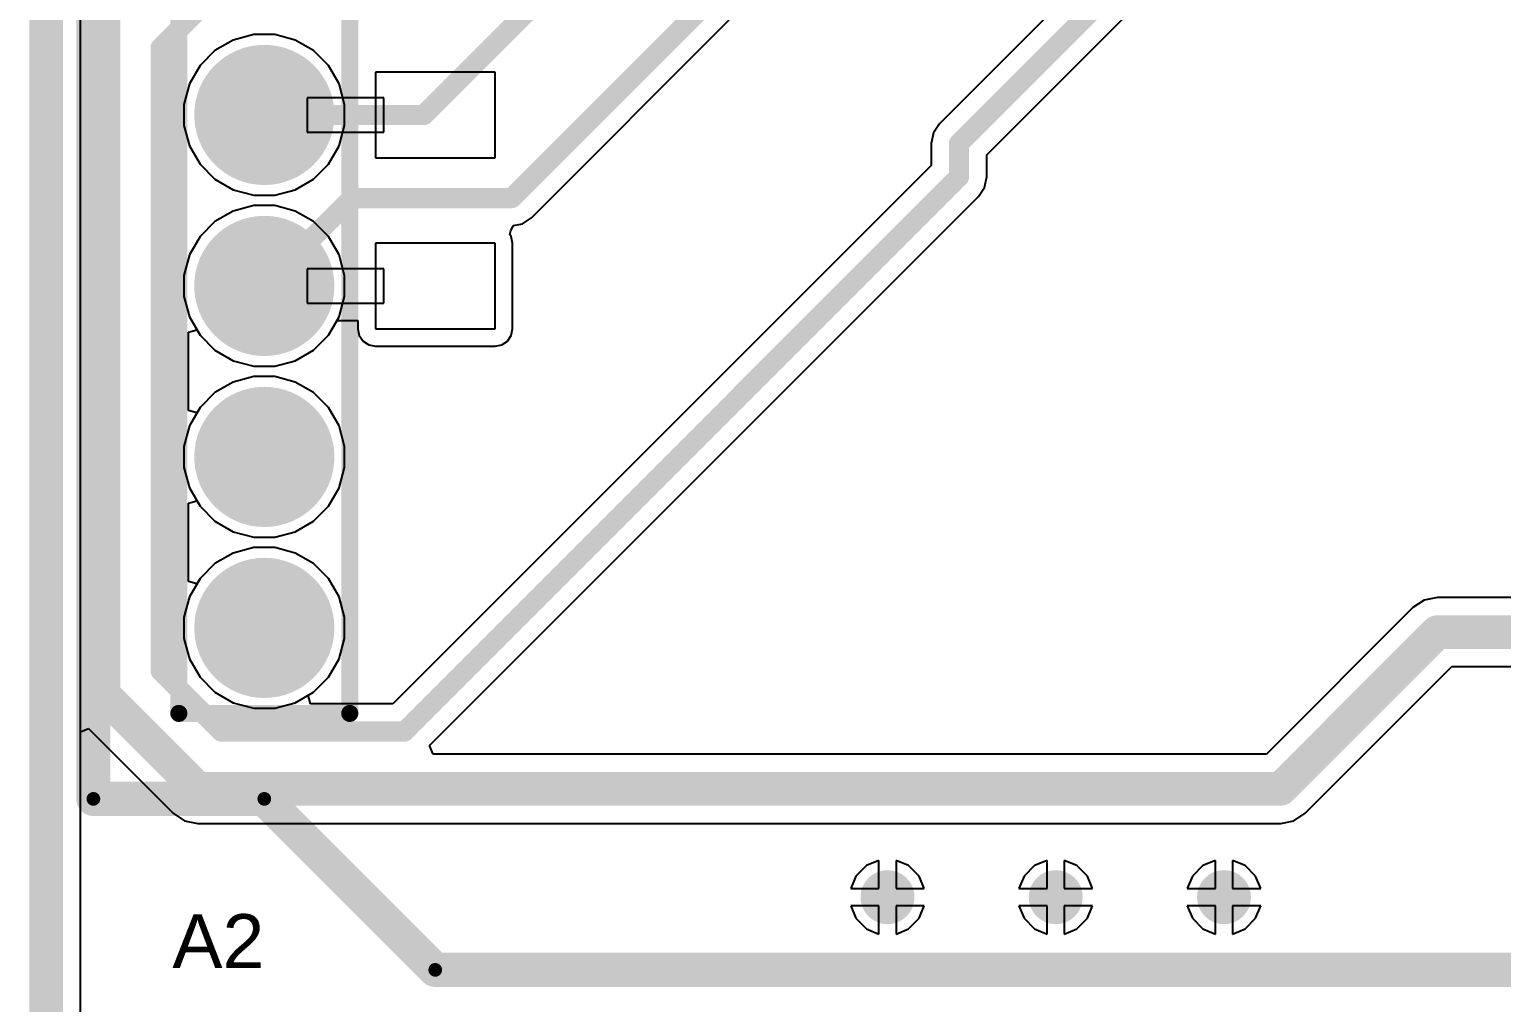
# Model space of a CAD drawing. Header units: inches. Extents: x -0.01 to 4.3, y -0.01 to 7.88.
# Drawn here: x -0.01 to 0.851, y 0.332 to 0.901 of the extents above; entities that cross this region are included whole.
import ezdxf

# ---------------------------------------------------------------- set-up
doc = ezdxf.new("R2010")
doc.units = ezdxf.units.IN
doc.header["$MEASUREMENT"] = 0
for name, color, linetype in [('Bottom Layer', 5, 'Continuous'), ('Bottom Solder', 6, 'Continuous'), ('Mechanical 1', 6, 'Continuous'), ('Multi-Layer', 9, 'Continuous'), ('Pad Holes', 156, 'Continuous'), ('Route Tool Path', 56, 'Continuous'), ('Top Layer', 1, 'Continuous'), ('Top Overlay', 2, 'Continuous'), ('Top Solder', 216, 'Continuous'), ('Via Holes', 16, 'Continuous')]:
    doc.layers.add(name, color=color, linetype=linetype)
doc.styles.add('Arial', font='', dxfattribs={"height": 0.2})
doc.styles.get('Arial').set_extended_font_data('Arial')

# ---------------------------------------------------------------- blocks, each defined once
blk = doc.blocks.new('M_______M____S______34')
at = {"layer": 'Bottom Layer'}
h = blk.add_hatch(color=5, dxfattribs=at)
edge = h.paths.add_edge_path()
edge.add_arc((-0.95, -0.675), 0.037, 0, 360)
h = blk.add_hatch(color=5, dxfattribs=at)
edge = h.paths.add_edge_path()
edge.add_arc((-0.95, -0.775), 0.037, 0, 360)
h = blk.add_hatch(color=5, dxfattribs=at)
edge = h.paths.add_edge_path()
edge.add_arc((-0.95, -0.875), 0.037, 0, 360)
h = blk.add_hatch(color=5, dxfattribs=at)
edge = h.paths.add_edge_path()
edge.add_arc((-0.95, -0.975), 0.037, 0, 360)
at = {"layer": 'Bottom Solder'}
h = blk.add_hatch(color=6, dxfattribs=at)
edge = h.paths.add_edge_path()
edge.add_arc((-0.95, -0.675), 0.041, 0, 360)
h = blk.add_hatch(color=6, dxfattribs=at)
edge = h.paths.add_edge_path()
edge.add_arc((-0.95, -0.775), 0.041, 0, 360)
h = blk.add_hatch(color=6, dxfattribs=at)
edge = h.paths.add_edge_path()
edge.add_arc((-0.95, -0.875), 0.041, 0, 360)
h = blk.add_hatch(color=6, dxfattribs=at)
edge = h.paths.add_edge_path()
edge.add_arc((-0.95, -0.975), 0.041, 0, 360)
at = {"layer": 'Multi-Layer'}
h = blk.add_hatch(color=9, dxfattribs=at)
edge = h.paths.add_edge_path()
edge.add_arc((-0.95, -0.675), 0.037, 0, 360)
h = blk.add_hatch(color=9, dxfattribs=at)
edge = h.paths.add_edge_path()
edge.add_arc((-0.95, -0.775), 0.037, 0, 360)
h = blk.add_hatch(color=9, dxfattribs=at)
edge = h.paths.add_edge_path()
edge.add_arc((-0.95, -0.875), 0.037, 0, 360)
h = blk.add_hatch(color=9, dxfattribs=at)
edge = h.paths.add_edge_path()
edge.add_arc((-0.95, -0.975), 0.037, 0, 360)
at = {"layer": 'Pad Holes'}
h = blk.add_hatch(color=7, dxfattribs=at)
edge = h.paths.add_edge_path()
edge.add_arc((-0.95, -0.675), 0.02, 0, 360)
h = blk.add_hatch(color=7, dxfattribs=at)
edge = h.paths.add_edge_path()
edge.add_arc((-0.95, -0.775), 0.02, 0, 360)
h = blk.add_hatch(color=7, dxfattribs=at)
edge = h.paths.add_edge_path()
edge.add_arc((-0.95, -0.875), 0.02, 0, 360)
h = blk.add_hatch(color=7, dxfattribs=at)
edge = h.paths.add_edge_path()
edge.add_arc((-0.95, -0.975), 0.02, 0, 360)
at = {"layer": 'Top Layer'}
h = blk.add_hatch(color=1, dxfattribs=at)
edge = h.paths.add_edge_path()
edge.add_arc((-0.95, -0.675), 0.037, 0, 360)
h = blk.add_hatch(color=1, dxfattribs=at)
edge = h.paths.add_edge_path()
edge.add_arc((-0.95, -0.775), 0.037, 0, 360)
h = blk.add_hatch(color=1, dxfattribs=at)
edge = h.paths.add_edge_path()
edge.add_arc((-0.95, -0.875), 0.037, 0, 360)
h = blk.add_hatch(color=1, dxfattribs=at)
edge = h.paths.add_edge_path()
edge.add_arc((-0.95, -0.975), 0.037, 0, 360)
at = {"layer": 'Top Solder'}
h = blk.add_hatch(color=216, dxfattribs=at)
edge = h.paths.add_edge_path()
edge.add_arc((-0.95, -0.675), 0.041, 0, 360)
h = blk.add_hatch(color=216, dxfattribs=at)
edge = h.paths.add_edge_path()
edge.add_arc((-0.95, -0.775), 0.041, 0, 360)
h = blk.add_hatch(color=216, dxfattribs=at)
edge = h.paths.add_edge_path()
edge.add_arc((-0.95, -0.875), 0.041, 0, 360)
h = blk.add_hatch(color=216, dxfattribs=at)
edge = h.paths.add_edge_path()
edge.add_arc((-0.95, -0.975), 0.041, 0, 360)
at = {"layer": 'Bottom Layer'}
for p, q in [((-0.885, -0.65), (-0.885, -0.7)), ((-0.815, -0.65), (-0.885, -0.65)), ((-0.815, -0.7), (-0.815, -0.65)), ((-0.925, -0.665), (-0.925, -0.685)), ((-0.88, -0.665), (-0.925, -0.665)), ((-0.88, -0.685), (-0.88, -0.665)), ((-0.925, -0.685), (-0.88, -0.685)), ((-0.885, -0.7), (-0.815, -0.7)), ((-0.885, -0.75), (-0.885, -0.8)), ((-0.815, -0.75), (-0.885, -0.75)), ((-0.815, -0.8), (-0.815, -0.75)), ((-0.925, -0.765), (-0.925, -0.785)), ((-0.88, -0.765), (-0.925, -0.765)), ((-0.88, -0.785), (-0.88, -0.765)), ((-0.925, -0.785), (-0.88, -0.785)), ((-0.885, -0.8), (-0.815, -0.8))]:
    blk.add_line(p, q, dxfattribs=at)
at = {"layer": 'Route Tool Path'}
for points in [[(-1.05, -1.075, 0.008, 0.008, 0), (-1.05, 1.075, 0.008, 0.008, 0)], [(-1.05, -1.075, 0.008, 0.008, 0), (-0.95, -1.075, 0.008, 0.008, 0)], [(-0.95, -1.075, 0.008, 0.008, 0), (-0.85, -1.175, 0.008, 0.008, 0)], [(-0.85, -1.175, 0.008, 0.008, 0), (0.45, -1.175, 0.008, 0.008, 0)]]:
    blk.add_lwpolyline(points, format="xyseb", dxfattribs=at)
for points in [[(-1.052, -1.075, 0.004, 0.004, 1), (-1.048, -1.075, 0.004, 0.004, 1)], [(-1.052, -1.075, 0.004, 0.004, 1), (-1.048, -1.075, 0.004, 0.004, 1)], [(-0.952, -1.075, 0.004, 0.004, 1), (-0.948, -1.075, 0.004, 0.004, 1)], [(-0.952, -1.075, 0.004, 0.004, 1), (-0.948, -1.075, 0.004, 0.004, 1)], [(-0.852, -1.175, 0.004, 0.004, 1), (-0.848, -1.175, 0.004, 0.004, 1)], [(-0.852, -1.175, 0.004, 0.004, 1), (-0.848, -1.175, 0.004, 0.004, 1)]]:
    blk.add_lwpolyline(points, format="xyseb", close=True, dxfattribs=at)
at = {"layer": 'Top Overlay'}
for points in [[(-1.05, -1.075, 0.02, 0.02, 0), (-1.05, 1.075, 0.02, 0.02, 0)], [(-1, -1.025, 0.01, 0.01, 0), (-1, -0.425, 0.01, 0.01, 0)], [(-0.9, -1.025, 0.01, 0.01, 0), (-0.9, -0.425, 0.01, 0.01, 0)], [(-1, -1.025, 0.01, 0.01, 0), (-0.9, -1.025, 0.01, 0.01, 0)], [(-1.05, -1.075, 0.02, 0.02, 0), (-0.95, -1.075, 0.02, 0.02, 0)], [(-0.95, -1.075, 0.02, 0.02, 0), (-0.85, -1.175, 0.02, 0.02, 0)], [(-0.85, -1.175, 0.02, 0.02, 0), (0.45, -1.175, 0.02, 0.02, 0)]]:
    blk.add_lwpolyline(points, format="xyseb", dxfattribs=at)
for points in [[(-1.0025, -1.025, 0.005, 0.005, 1), (-0.9975, -1.025, 0.005, 0.005, 1)], [(-1.0025, -1.025, 0.005, 0.005, 1), (-0.9975, -1.025, 0.005, 0.005, 1)], [(-0.9025, -1.025, 0.005, 0.005, 1), (-0.8975, -1.025, 0.005, 0.005, 1)], [(-0.9025, -1.025, 0.005, 0.005, 1), (-0.8975, -1.025, 0.005, 0.005, 1)], [(-1.055, -1.075, 0.01, 0.01, 1), (-1.045, -1.075, 0.01, 0.01, 1)], [(-1.055, -1.075, 0.01, 0.01, 1), (-1.045, -1.075, 0.01, 0.01, 1)], [(-0.955, -1.075, 0.01, 0.01, 1), (-0.945, -1.075, 0.01, 0.01, 1)], [(-0.955, -1.075, 0.01, 0.01, 1), (-0.945, -1.075, 0.01, 0.01, 1)], [(-0.855, -1.175, 0.01, 0.01, 1), (-0.845, -1.175, 0.01, 0.01, 1)], [(-0.855, -1.175, 0.01, 0.01, 1), (-0.845, -1.175, 0.01, 0.01, 1)]]:
    blk.add_lwpolyline(points, format="xyseb", close=True, dxfattribs=at)

msp = doc.modelspace()

# ---------------------------------------------------------------- hatches: boundary and pattern name
at = {"layer": 'Bottom Layer'}
h = msp.add_hatch(color=5, dxfattribs=at)
edge = h.paths.add_edge_path()
edge.add_arc((0.49213, 0.3937), 0.01181, 0, 360)
h = msp.add_hatch(color=5, dxfattribs=at)
edge = h.paths.add_edge_path()
edge.add_arc((0.59055, 0.3937), 0.01181, 0, 360)
h = msp.add_hatch(color=5, dxfattribs=at)
edge = h.paths.add_edge_path()
edge.add_arc((0.68898, 0.3937), 0.01181, 0, 360)
at = {"layer": 'Bottom Solder'}
h = msp.add_hatch(color=6, dxfattribs=at)
edge = h.paths.add_edge_path()
edge.add_arc((0.49213, 0.3937), 0.01581, 0, 360)
h = msp.add_hatch(color=6, dxfattribs=at)
edge = h.paths.add_edge_path()
edge.add_arc((0.59055, 0.3937), 0.01581, 0, 360)
h = msp.add_hatch(color=6, dxfattribs=at)
edge = h.paths.add_edge_path()
edge.add_arc((0.68898, 0.3937), 0.01581, 0, 360)
at = {"layer": 'Top Layer'}
h = msp.add_hatch(color=1, dxfattribs=at)
edge = h.paths.add_edge_path()
edge.add_arc((0.49213, 0.3937), 0.01181, 0, 360)
h = msp.add_hatch(color=1, dxfattribs=at)
edge = h.paths.add_edge_path()
edge.add_arc((0.59055, 0.3937), 0.01181, 0, 360)
h = msp.add_hatch(color=1, dxfattribs=at)
edge = h.paths.add_edge_path()
edge.add_arc((0.68898, 0.3937), 0.01181, 0, 360)
at = {"layer": 'Top Solder'}
h = msp.add_hatch(color=216, dxfattribs=at)
edge = h.paths.add_edge_path()
edge.add_arc((0.49213, 0.3937), 0.01581, 0, 360)
h = msp.add_hatch(color=216, dxfattribs=at)
edge = h.paths.add_edge_path()
edge.add_arc((0.59055, 0.3937), 0.01581, 0, 360)
h = msp.add_hatch(color=216, dxfattribs=at)
edge = h.paths.add_edge_path()
edge.add_arc((0.68898, 0.3937), 0.01581, 0, 360)
at = {"layer": 'Via Holes'}
h = msp.add_hatch(color=7, dxfattribs=at)
edge = h.paths.add_edge_path()
edge.add_arc((0.49213, 0.3937), 0.00591, 0, 360)
h = msp.add_hatch(color=7, dxfattribs=at)
edge = h.paths.add_edge_path()
edge.add_arc((0.59055, 0.3937), 0.00591, 0, 360)
h = msp.add_hatch(color=7, dxfattribs=at)
edge = h.paths.add_edge_path()
edge.add_arc((0.68898, 0.3937), 0.00591, 0, 360)

# ---------------------------------------------------------------- linework, layer by layer
at = {"layer": 'Bottom Layer'}
for p, q in [((1.95885, 2.28233), (0.52247, 0.84595)), ((0.55015, 0.82776), (1.81819, 2.0958)), ((0.28381, 0.79109), (0.39947, 0.90675)), ((0.52247, 0.84595), (0.51895, 0.84069)), ((0.51895, 0.84069), (0.51772, 0.83448)), ((0.51772, 0.83448), (0.51772, 0.82165)), ((0.55015, 0.81494), (0.55015, 0.82776)), ((0.51772, 0.82165), (0.20284, 0.50678)), ((0.54892, 0.80873), (0.55015, 0.81494)), ((0.22426, 0.48233), (0.5454, 0.80347)), ((0.5454, 0.80347), (0.54892, 0.80873)), ((0.27169, 0.78363), (0.27336, 0.78654)), ((0.27336, 0.78654), (0.27855, 0.78758)), ((0.27855, 0.78758), (0.28381, 0.79109)), ((0.27114, 0.78134), (0.27169, 0.78363)), ((0.27198, 0.78008), (0.27114, 0.78134)), ((0.27276, 0.77618), (0.27198, 0.78008)), ((0.27276, 0.72618), (0.27276, 0.77618)), ((0.08315, 0.72409), (0.08815, 0.72543)), ((0.08315, 0.67827), (0.08315, 0.72409)), ((0.08815, 0.72543), (0.08995, 0.72232)), ((0.16517, 0.72232), (0.17017, 0.73099)), ((0.17017, 0.73099), (0.18236, 0.73099)), ((0.18236, 0.73099), (0.18236, 0.72618)), ((0.18236, 0.72618), (0.18314, 0.72228)), ((0.27198, 0.72228), (0.27276, 0.72618)), ((0.08995, 0.72232), (0.0987, 0.71357)), ((0.15642, 0.71357), (0.16517, 0.72232)), ((0.18314, 0.72228), (0.18535, 0.71897)), ((0.18535, 0.71897), (0.18866, 0.71676)), ((0.18866, 0.71676), (0.19256, 0.71599)), ((0.19256, 0.71599), (0.26256, 0.71599)), ((0.26256, 0.71599), (0.26646, 0.71676)), ((0.26646, 0.71676), (0.26977, 0.71897)), ((0.26977, 0.71897), (0.27198, 0.72228)), ((0.0987, 0.71357), (0.10942, 0.70738)), ((0.10942, 0.70738), (0.12137, 0.70418)), ((0.13375, 0.70418), (0.1457, 0.70738)), ((0.1457, 0.70738), (0.15642, 0.71357)), ((0.12137, 0.69818), (0.10942, 0.69498)), ((0.12137, 0.70418), (0.13375, 0.70418)), ((0.13375, 0.69818), (0.12137, 0.69818)), ((0.1457, 0.69498), (0.13375, 0.69818)), ((0.10942, 0.69498), (0.0987, 0.68879)), ((0.15642, 0.68879), (0.1457, 0.69498)), ((0.0987, 0.68879), (0.08995, 0.68004)), ((0.16517, 0.68004), (0.15642, 0.68879)), ((0.08815, 0.67693), (0.08315, 0.67827)), ((0.08995, 0.68004), (0.08815, 0.67693)), ((0.17136, 0.66932), (0.16517, 0.68004)), ((0.17456, 0.65737), (0.17136, 0.66932)), ((0.17456, 0.64499), (0.17456, 0.65737)), ((0.17136, 0.63304), (0.17456, 0.64499)), ((0.16517, 0.62232), (0.17136, 0.63304)), ((0.08315, 0.62409), (0.08815, 0.62543)), ((0.08315, 0.57827), (0.08315, 0.62409)), ((0.08815, 0.62543), (0.08995, 0.62232)), ((0.08995, 0.62232), (0.0987, 0.61357)), ((0.15642, 0.61357), (0.16517, 0.62232)), ((0.0987, 0.61357), (0.10942, 0.60738)), ((0.1457, 0.60738), (0.15642, 0.61357)), ((0.10942, 0.60738), (0.12137, 0.60418)), ((0.12137, 0.60418), (0.13375, 0.60418)), ((0.13375, 0.60418), (0.1457, 0.60738)), ((0.10942, 0.59498), (0.0987, 0.58879)), ((0.12137, 0.59818), (0.10942, 0.59498)), ((0.13375, 0.59818), (0.12137, 0.59818)), ((0.1457, 0.59498), (0.13375, 0.59818)), ((0.15642, 0.58879), (0.1457, 0.59498)), ((0.0987, 0.58879), (0.08995, 0.58004)), ((0.16517, 0.58004), (0.15642, 0.58879)), ((0.08815, 0.57693), (0.08315, 0.57827)), ((0.08995, 0.58004), (0.08815, 0.57693)), ((0.17136, 0.56932), (0.16517, 0.58004)), ((0.17456, 0.55737), (0.17136, 0.56932)), ((0.8138, 0.56897), (0.80606, 0.56743)), ((1.46467, 0.56897), (0.8138, 0.56897)), ((0.7995, 0.56305), (0.71378, 0.47733)), ((0.80606, 0.56743), (0.7995, 0.56305)), ((0.17456, 0.54499), (0.17456, 0.55737)), ((0.17136, 0.53304), (0.17456, 0.54499)), ((0.16517, 0.52232), (0.17136, 0.53304)), ((0.73646, 0.44279), (0.82218, 0.52851)), ((0.82218, 0.52851), (0.94213, 0.52851)), ((0.15642, 0.51357), (0.16517, 0.52232)), ((0.15331, 0.51178), (0.15642, 0.51357)), ((0.15465, 0.50678), (0.15331, 0.51178)), ((0.20284, 0.50678), (0.15465, 0.50678)), ((0.02007, 0.49047), (0.02469, 0.49238)), ((0.02469, 0.49238), (0.07428, 0.44279)), ((0.02007, 0.11899), (0.02007, 0.49047)), ((0.22633, 0.47733), (0.22426, 0.48233)), ((0.71378, 0.47733), (0.22633, 0.47733)), ((0.07428, 0.44279), (0.08085, 0.4384)), ((0.7299, 0.4384), (0.73646, 0.44279)), ((0.08085, 0.4384), (0.08859, 0.43686)), ((0.08859, 0.43686), (0.72216, 0.43686)), ((0.72216, 0.43686), (0.7299, 0.4384)), ((0.48713, 0.41524), (0.47977, 0.41219)), ((0.48713, 0.3987), (0.48713, 0.41524)), ((0.50448, 0.41219), (0.49713, 0.41524)), ((0.49713, 0.41524), (0.49713, 0.3987)), ((0.58555, 0.41524), (0.5782, 0.41219)), ((0.58555, 0.3987), (0.58555, 0.41524)), ((0.60291, 0.41219), (0.59555, 0.41524)), ((0.59555, 0.41524), (0.59555, 0.3987)), ((0.68398, 0.41524), (0.67662, 0.41219)), ((0.68398, 0.3987), (0.68398, 0.41524)), ((0.70133, 0.41219), (0.69398, 0.41524)), ((0.69398, 0.41524), (0.69398, 0.3987)), ((0.47364, 0.40606), (0.47059, 0.3987)), ((0.47977, 0.41219), (0.47364, 0.40606)), ((0.51062, 0.40606), (0.50448, 0.41219)), ((0.51366, 0.3987), (0.51062, 0.40606)), ((0.57206, 0.40606), (0.56901, 0.3987)), ((0.5782, 0.41219), (0.57206, 0.40606)), ((0.60904, 0.40606), (0.60291, 0.41219)), ((0.61209, 0.3987), (0.60904, 0.40606)), ((0.67049, 0.40606), (0.66744, 0.3987)), ((0.67662, 0.41219), (0.67049, 0.40606)), ((0.70747, 0.40606), (0.70133, 0.41219)), ((0.71051, 0.3987), (0.70747, 0.40606)), ((0.47059, 0.3987), (0.48713, 0.3987)), ((0.49713, 0.3987), (0.51366, 0.3987)), ((0.56901, 0.3987), (0.58555, 0.3987)), ((0.59555, 0.3987), (0.61209, 0.3987)), ((0.66744, 0.3987), (0.68398, 0.3987)), ((0.69398, 0.3987), (0.71051, 0.3987)), ((0.48713, 0.3887), (0.47059, 0.3887)), ((0.47059, 0.3887), (0.47364, 0.38135)), ((0.48713, 0.37216), (0.48713, 0.3887)), ((0.51366, 0.3887), (0.49713, 0.3887)), ((0.49713, 0.3887), (0.49713, 0.37216)), ((0.51062, 0.38135), (0.51366, 0.3887)), ((0.58555, 0.3887), (0.56901, 0.3887)), ((0.56901, 0.3887), (0.57206, 0.38135)), ((0.58555, 0.37216), (0.58555, 0.3887)), ((0.61209, 0.3887), (0.59555, 0.3887)), ((0.59555, 0.3887), (0.59555, 0.37216)), ((0.60904, 0.38135), (0.61209, 0.3887)), ((0.68398, 0.3887), (0.66744, 0.3887)), ((0.66744, 0.3887), (0.67049, 0.38135)), ((0.68398, 0.37216), (0.68398, 0.3887)), ((0.71051, 0.3887), (0.69398, 0.3887)), ((0.69398, 0.3887), (0.69398, 0.37216)), ((0.70747, 0.38135), (0.71051, 0.3887)), ((0.47364, 0.38135), (0.47977, 0.37521)), ((0.50448, 0.37521), (0.51062, 0.38135)), ((0.57206, 0.38135), (0.5782, 0.37521)), ((0.60291, 0.37521), (0.60904, 0.38135)), ((0.67049, 0.38135), (0.67662, 0.37521)), ((0.70133, 0.37521), (0.70747, 0.38135)), ((0.47977, 0.37521), (0.48713, 0.37216)), ((0.49713, 0.37216), (0.50448, 0.37521)), ((0.5782, 0.37521), (0.58555, 0.37216)), ((0.59555, 0.37216), (0.60291, 0.37521)), ((0.67662, 0.37521), (0.68398, 0.37216)), ((0.69398, 0.37216), (0.70133, 0.37521))]:
    msp.add_line(p, q, dxfattribs=at)
for points in [[(0.53394, 0.83448, 0.01181, 0.01181, 0), (1.97031, 2.27086, 0.01181, 0.01181, 0)], [(0.03347, 0.51221, 0.01969, 0.01969, 0), (0.03347, 1.45709, 0.01969, 0.01969, 0)], [(0.22097, 0.85118, 0.01181, 0.01181, 0), (0.35847, 0.98869, 0.01181, 0.01181, 0)], [(0.06694, 0.89056, 0.01181, 0.01181, 0), (0.12756, 0.95118, 0.01181, 0.01181, 0)], [(0.27234, 0.80256, 0.01181, 0.01181, 0), (0.388, 0.91822, 0.01181, 0.01181, 0)], [(0.06694, 0.52607, 0.01181, 0.01181, 0), (0.06694, 0.89056, 0.01181, 0.01181, 0)], [(0.12756, 0.85118, 0.01181, 0.01181, 0), (0.22097, 0.85118, 0.01181, 0.01181, 0)], [(0.53394, 0.81494, 0.01181, 0.01181, 0), (0.53394, 0.83448, 0.01181, 0.01181, 0)], [(0.20956, 0.49056, 0.01181, 0.01181, 0), (0.53394, 0.81494, 0.01181, 0.01181, 0)], [(0.12756, 0.75118, 0.01181, 0.01181, 0), (0.17894, 0.80256, 0.01181, 0.01181, 0)], [(0.17894, 0.80256, 0.01181, 0.01181, 0), (0.27234, 0.80256, 0.01181, 0.01181, 0)], [(0.72216, 0.45709, 0.01969, 0.01969, 0), (0.8138, 0.54874, 0.01969, 0.01969, 0)], [(0.8138, 0.54874, 0.01969, 0.01969, 0), (1.46467, 0.54874, 0.01969, 0.01969, 0)], [(0.06694, 0.52607, 0.01181, 0.01181, 0), (0.10245, 0.49056, 0.01181, 0.01181, 0)], [(0.03347, 0.51221, 0.01969, 0.01969, 0), (0.08859, 0.45709, 0.01969, 0.01969, 0)], [(0.10245, 0.49056, 0.01181, 0.01181, 0), (0.20956, 0.49056, 0.01181, 0.01181, 0)], [(0.08859, 0.45709, 0.01969, 0.01969, 0), (0.72216, 0.45709, 0.01969, 0.01969, 0)]]:
    msp.add_lwpolyline(points, format="xyseb", dxfattribs=at)
for points in [[(0.06398, 0.89056, 0.00591, 0.00591, 1), (0.06989, 0.89056, 0.00591, 0.00591, 1)], [(0.06398, 0.89056, 0.00591, 0.00591, 1), (0.06989, 0.89056, 0.00591, 0.00591, 1)], [(0.12461, 0.85118, 0.00591, 0.00591, 1), (0.13051, 0.85118, 0.00591, 0.00591, 1)], [(0.21801, 0.85118, 0.00591, 0.00591, 1), (0.22392, 0.85118, 0.00591, 0.00591, 1)], [(0.21801, 0.85118, 0.00591, 0.00591, 1), (0.22392, 0.85118, 0.00591, 0.00591, 1)], [(0.53098, 0.83448, 0.00591, 0.00591, 1), (0.53689, 0.83448, 0.00591, 0.00591, 1)], [(0.53098, 0.83448, 0.00591, 0.00591, 1), (0.53689, 0.83448, 0.00591, 0.00591, 1)], [(0.53098, 0.81494, 0.00591, 0.00591, 1), (0.53689, 0.81494, 0.00591, 0.00591, 1)], [(0.53098, 0.81494, 0.00591, 0.00591, 1), (0.53689, 0.81494, 0.00591, 0.00591, 1)], [(0.17598, 0.80256, 0.00591, 0.00591, 1), (0.18189, 0.80256, 0.00591, 0.00591, 1)], [(0.17598, 0.80256, 0.00591, 0.00591, 1), (0.18189, 0.80256, 0.00591, 0.00591, 1)], [(0.26939, 0.80256, 0.00591, 0.00591, 1), (0.2753, 0.80256, 0.00591, 0.00591, 1)], [(0.26939, 0.80256, 0.00591, 0.00591, 1), (0.2753, 0.80256, 0.00591, 0.00591, 1)], [(0.12461, 0.75118, 0.00591, 0.00591, 1), (0.13051, 0.75118, 0.00591, 0.00591, 1)], [(0.80888, 0.54874, 0.00984, 0.00984, 1), (0.81872, 0.54874, 0.00984, 0.00984, 1)], [(0.80888, 0.54874, 0.00984, 0.00984, 1), (0.81872, 0.54874, 0.00984, 0.00984, 1)], [(0.06398, 0.52607, 0.00591, 0.00591, 1), (0.06989, 0.52607, 0.00591, 0.00591, 1)], [(0.06398, 0.52607, 0.00591, 0.00591, 1), (0.06989, 0.52607, 0.00591, 0.00591, 1)], [(0.02855, 0.51221, 0.00984, 0.00984, 1), (0.03839, 0.51221, 0.00984, 0.00984, 1)], [(0.02855, 0.51221, 0.00984, 0.00984, 1), (0.03839, 0.51221, 0.00984, 0.00984, 1)], [(0.0995, 0.49056, 0.00591, 0.00591, 1), (0.1054, 0.49056, 0.00591, 0.00591, 1)], [(0.0995, 0.49056, 0.00591, 0.00591, 1), (0.1054, 0.49056, 0.00591, 0.00591, 1)], [(0.20661, 0.49056, 0.00591, 0.00591, 1), (0.21251, 0.49056, 0.00591, 0.00591, 1)], [(0.20661, 0.49056, 0.00591, 0.00591, 1), (0.21251, 0.49056, 0.00591, 0.00591, 1)], [(0.08367, 0.45709, 0.00984, 0.00984, 1), (0.09351, 0.45709, 0.00984, 0.00984, 1)], [(0.08367, 0.45709, 0.00984, 0.00984, 1), (0.09351, 0.45709, 0.00984, 0.00984, 1)], [(0.71723, 0.45709, 0.00984, 0.00984, 1), (0.72708, 0.45709, 0.00984, 0.00984, 1)], [(0.71723, 0.45709, 0.00984, 0.00984, 1), (0.72708, 0.45709, 0.00984, 0.00984, 1)]]:
    msp.add_lwpolyline(points, format="xyseb", close=True, dxfattribs=at)
at = {"layer": 'Mechanical 1'}
for points in [[(-0.00492, 0.11811, 0.00984, 0.00984, 0), (-0.00492, 4.25669, 0.00984, 0.00984, 0)], [(0.00492, 0.11833, 0.00984, 0.00984, 0), (0.00492, 4.25648, 0.00984, 0.00984, 0)]]:
    msp.add_lwpolyline(points, format="xyseb", dxfattribs=at)
at = {"layer": 'Top Layer'}
for p, q in [((0.02007, 0.11899), (0.02007, 2.72622)), ((0.12137, 0.89818), (0.10942, 0.89498)), ((0.13375, 0.89818), (0.12137, 0.89818)), ((0.1457, 0.89498), (0.13375, 0.89818)), ((0.0987, 0.88879), (0.08995, 0.88004)), ((0.10942, 0.89498), (0.0987, 0.88879)), ((0.15642, 0.88879), (0.1457, 0.89498)), ((0.16517, 0.88004), (0.15642, 0.88879)), ((0.08995, 0.88004), (0.08376, 0.86932)), ((0.17136, 0.86932), (0.16517, 0.88004)), ((0.08376, 0.86932), (0.08056, 0.85737)), ((0.17456, 0.85737), (0.17136, 0.86932)), ((0.08056, 0.85737), (0.08056, 0.84499)), ((0.17456, 0.84499), (0.17456, 0.85737)), ((0.08056, 0.84499), (0.08376, 0.83304)), ((0.17136, 0.83304), (0.17456, 0.84499)), ((0.08376, 0.83304), (0.08995, 0.82232)), ((0.16517, 0.82232), (0.17136, 0.83304)), ((0.08995, 0.82232), (0.0987, 0.81357)), ((0.15642, 0.81357), (0.16517, 0.82232)), ((0.0987, 0.81357), (0.10942, 0.80738)), ((0.1457, 0.80738), (0.15642, 0.81357)), ((0.10942, 0.80738), (0.12137, 0.80418)), ((0.12137, 0.80418), (0.13375, 0.80418)), ((0.13375, 0.80418), (0.1457, 0.80738)), ((0.10942, 0.79498), (0.0987, 0.78879)), ((0.12137, 0.79818), (0.10942, 0.79498)), ((0.13375, 0.79818), (0.12137, 0.79818)), ((0.1457, 0.79498), (0.13375, 0.79818)), ((0.15642, 0.78879), (0.1457, 0.79498)), ((0.0987, 0.78879), (0.08995, 0.78004)), ((0.16517, 0.78004), (0.15642, 0.78879)), ((0.08995, 0.78004), (0.08376, 0.76932)), ((0.17136, 0.76932), (0.16517, 0.78004)), ((0.08376, 0.76932), (0.08056, 0.75737)), ((0.17456, 0.75737), (0.17136, 0.76932)), ((0.08056, 0.75737), (0.08056, 0.74499)), ((0.17456, 0.74499), (0.17456, 0.75737)), ((0.08056, 0.74499), (0.08376, 0.73304)), ((0.17136, 0.73304), (0.17456, 0.74499)), ((0.08376, 0.73304), (0.08995, 0.72232)), ((0.16517, 0.72232), (0.17136, 0.73304)), ((0.08995, 0.72232), (0.0987, 0.71357)), ((0.15642, 0.71357), (0.16517, 0.72232)), ((0.0987, 0.71357), (0.10942, 0.70738)), ((0.10942, 0.70738), (0.12137, 0.70418)), ((0.13375, 0.70418), (0.1457, 0.70738)), ((0.1457, 0.70738), (0.15642, 0.71357)), ((0.12137, 0.69818), (0.10942, 0.69498)), ((0.12137, 0.70418), (0.13375, 0.70418)), ((0.13375, 0.69818), (0.12137, 0.69818)), ((0.1457, 0.69498), (0.13375, 0.69818)), ((0.10942, 0.69498), (0.0987, 0.68879)), ((0.15642, 0.68879), (0.1457, 0.69498)), ((0.0987, 0.68879), (0.08995, 0.68004)), ((0.16517, 0.68004), (0.15642, 0.68879)), ((0.08995, 0.68004), (0.08376, 0.66932)), ((0.17136, 0.66932), (0.16517, 0.68004)), ((0.08376, 0.66932), (0.08056, 0.65737)), ((0.17456, 0.65737), (0.17136, 0.66932)), ((0.08056, 0.65737), (0.08056, 0.64499)), ((0.17456, 0.64499), (0.17456, 0.65737)), ((0.08056, 0.64499), (0.08376, 0.63304)), ((0.17136, 0.63304), (0.17456, 0.64499)), ((0.08376, 0.63304), (0.08995, 0.62232)), ((0.16517, 0.62232), (0.17136, 0.63304)), ((0.08995, 0.62232), (0.0987, 0.61357)), ((0.15642, 0.61357), (0.16517, 0.62232)), ((0.0987, 0.61357), (0.10942, 0.60738)), ((0.1457, 0.60738), (0.15642, 0.61357)), ((0.10942, 0.60738), (0.12137, 0.60418)), ((0.12137, 0.60418), (0.13375, 0.60418)), ((0.13375, 0.60418), (0.1457, 0.60738)), ((0.10942, 0.59498), (0.0987, 0.58879)), ((0.12137, 0.59818), (0.10942, 0.59498)), ((0.13375, 0.59818), (0.12137, 0.59818)), ((0.1457, 0.59498), (0.13375, 0.59818)), ((0.15642, 0.58879), (0.1457, 0.59498)), ((0.0987, 0.58879), (0.08995, 0.58004)), ((0.16517, 0.58004), (0.15642, 0.58879)), ((0.08995, 0.58004), (0.08376, 0.56932)), ((0.17136, 0.56932), (0.16517, 0.58004)), ((0.08376, 0.56932), (0.08056, 0.55737)), ((0.17456, 0.55737), (0.17136, 0.56932)), ((0.08056, 0.55737), (0.08056, 0.54499)), ((0.17456, 0.54499), (0.17456, 0.55737)), ((0.08056, 0.54499), (0.08376, 0.53304)), ((0.17136, 0.53304), (0.17456, 0.54499)), ((0.08376, 0.53304), (0.08995, 0.52232)), ((0.16517, 0.52232), (0.17136, 0.53304)), ((0.08995, 0.52232), (0.0987, 0.51357)), ((0.15642, 0.51357), (0.16517, 0.52232)), ((0.0987, 0.51357), (0.10942, 0.50738)), ((0.1457, 0.50738), (0.15642, 0.51357)), ((0.10942, 0.50738), (0.12137, 0.50418)), ((0.12137, 0.50418), (0.13375, 0.50418)), ((0.13375, 0.50418), (0.1457, 0.50738)), ((0.48713, 0.41524), (0.47977, 0.41219)), ((0.48713, 0.3987), (0.48713, 0.41524)), ((0.50448, 0.41219), (0.49713, 0.41524)), ((0.49713, 0.41524), (0.49713, 0.3987)), ((0.58555, 0.41524), (0.5782, 0.41219)), ((0.58555, 0.3987), (0.58555, 0.41524)), ((0.60291, 0.41219), (0.59555, 0.41524)), ((0.59555, 0.41524), (0.59555, 0.3987)), ((0.68398, 0.41524), (0.67662, 0.41219)), ((0.68398, 0.3987), (0.68398, 0.41524)), ((0.70133, 0.41219), (0.69398, 0.41524)), ((0.69398, 0.41524), (0.69398, 0.3987)), ((0.47364, 0.40606), (0.47059, 0.3987)), ((0.47977, 0.41219), (0.47364, 0.40606)), ((0.51062, 0.40606), (0.50448, 0.41219)), ((0.51366, 0.3987), (0.51062, 0.40606)), ((0.57206, 0.40606), (0.56901, 0.3987)), ((0.5782, 0.41219), (0.57206, 0.40606)), ((0.60904, 0.40606), (0.60291, 0.41219)), ((0.61209, 0.3987), (0.60904, 0.40606)), ((0.67049, 0.40606), (0.66744, 0.3987)), ((0.67662, 0.41219), (0.67049, 0.40606)), ((0.70747, 0.40606), (0.70133, 0.41219)), ((0.71051, 0.3987), (0.70747, 0.40606)), ((0.47059, 0.3987), (0.48713, 0.3987)), ((0.49713, 0.3987), (0.51366, 0.3987)), ((0.56901, 0.3987), (0.58555, 0.3987)), ((0.59555, 0.3987), (0.61209, 0.3987)), ((0.66744, 0.3987), (0.68398, 0.3987)), ((0.69398, 0.3987), (0.71051, 0.3987)), ((0.48713, 0.3887), (0.47059, 0.3887)), ((0.47059, 0.3887), (0.47364, 0.38135)), ((0.48713, 0.37216), (0.48713, 0.3887)), ((0.51366, 0.3887), (0.49713, 0.3887)), ((0.49713, 0.3887), (0.49713, 0.37216)), ((0.51062, 0.38135), (0.51366, 0.3887)), ((0.58555, 0.3887), (0.56901, 0.3887)), ((0.56901, 0.3887), (0.57206, 0.38135)), ((0.58555, 0.37216), (0.58555, 0.3887)), ((0.61209, 0.3887), (0.59555, 0.3887)), ((0.59555, 0.3887), (0.59555, 0.37216)), ((0.60904, 0.38135), (0.61209, 0.3887)), ((0.68398, 0.3887), (0.66744, 0.3887)), ((0.66744, 0.3887), (0.67049, 0.38135)), ((0.68398, 0.37216), (0.68398, 0.3887)), ((0.71051, 0.3887), (0.69398, 0.3887)), ((0.69398, 0.3887), (0.69398, 0.37216)), ((0.70747, 0.38135), (0.71051, 0.3887)), ((0.47364, 0.38135), (0.47977, 0.37521)), ((0.50448, 0.37521), (0.51062, 0.38135)), ((0.57206, 0.38135), (0.5782, 0.37521)), ((0.60291, 0.37521), (0.60904, 0.38135)), ((0.67049, 0.38135), (0.67662, 0.37521)), ((0.70133, 0.37521), (0.70747, 0.38135)), ((0.47977, 0.37521), (0.48713, 0.37216)), ((0.49713, 0.37216), (0.50448, 0.37521)), ((0.5782, 0.37521), (0.58555, 0.37216)), ((0.59555, 0.37216), (0.60291, 0.37521)), ((0.67662, 0.37521), (0.68398, 0.37216)), ((0.69398, 0.37216), (0.70133, 0.37521))]:
    msp.add_line(p, q, dxfattribs=at)

# ---------------------------------------------------------------- block references
msp.add_blockref('M_______M____S______34', (1.07756, 1.52618))

# ---------------------------------------------------------------- texts
at = {"layer": 'Top Overlay', "style": 'Arial'}
msp.add_text('A2', height=0.031496, dxfattribs=at).set_placement((0.07376, 0.35226))

doc.saveas('drawing.dxf')
